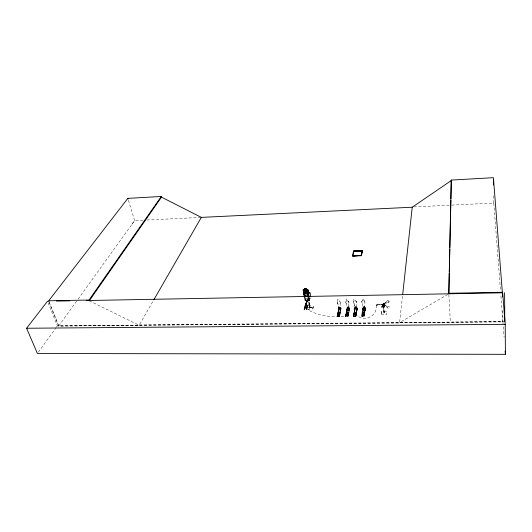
<?xml version="1.0" encoding="UTF-8"?>
<svg xmlns="http://www.w3.org/2000/svg" width="532" height="532" viewBox="0 0 532 532"><rect width="100%" height="100%" fill="white"/><g stroke="black" fill="none" stroke-linecap="round" stroke-linejoin="round"><path stroke-width="0.4" stroke-dasharray="2.66 2" d="M339.522 307.23L339.509 307.822L339.882 307.449M339.602 307.875L339.882 307.183M377.341 304.111C378.126 305.587 375.565 305.993 376.164 304.244C377.8 305.095 386.804 304.49 377.334 304.623M363.742 316.128L365.398 307.283L365.364 308.228L362.877 308.148M357.431 308.247L355.689 316.321L357.431 308.247L354.605 308.267M348.167 307.669C348.287 306.552 347.728 308.533 348.354 307.104M348.972 308.307L347.416 316.414L347.921 316.4L349.438 307.516L349.178 308.873L347.11 308.919L347.03 308.367M383.299 306.372L383.466 304.73L383.047 304.736L383.107 306.545L383.047 304.736M347.13 308.334L349.75 308.354L348.247 316.387L345.428 316.46L346.259 316.427L347.782 308.4L347.25 308.42M307.27 300.959L307.09 299.583L307.596 300.972L306.233 304.683L307.283 300.673M338.498 308.513L340.926 308.587L340.985 307.636L338.811 316.493L339.33 316.507L340.919 308.474L340.447 308.487L340.926 309.125L338.492 309.178L338.558 307.689L338.831 308.234L337.222 316.533M355.635 307.469L355.974 306.917L355.795 307.636M363.861 307.283C364.407 306.585 363.748 307.749 364.307 306.991M364.234 307.243L364.101 306.705L364.234 307.443M307.024 300.095L307.23 301.205L307.117 300.028M382.954 306.498L383.18 304.57L382.874 306.379L383.18 304.57L382.874 306.379L383.093 304.617L382.954 306.498L383.978 313.202L384.357 312.989L383.625 306.432L382.92 306.445L384.41 306.346L384.097 303.559L383.745 303.566L383.898 305.521L384.41 306.346L381.411 306.924L383.791 306.272L383.685 305.302L382.555 305.315L382.594 306.745L383.725 306.725L383.685 305.302M349.424 308.367L346.844 308.367L346.944 309.059L349.384 309.012L349.291 308.321M349.384 308.467L346.924 308.394L345.401 316.454M402.485 296.231L399.559 322.951L58.753 325.99L48.691 300.793M365.344 308.101L364.081 316.221L365.378 308.141L362.797 308.141L362.891 308.839L365.358 308.786L365.271 308.095M307.35 300.088L307.562 301.198L307.376 300.021M388.992 301.777A1.144 0.911 8.5 0 0 387.855 300.653A1.144 0.911 8.5 0 0 386.757 301.684L383.306 304.138L383.865 304.683L387.502 302.415A1.144 0.911 8.5 0 0 388.992 301.777L389.005 301.697M383.319 304.051L387.928 306.592A1.137 0.904 8.5 0 1 389.544 307.177A1.137 0.904 8.5 0 1 388.653 308.314A1.137 0.904 8.5 0 1 387.343 307.336L383.479 305.042L387.369 307.217M381.158 314.698L386.644 314.691L387.083 311.366L381.637 311.493L381.165 314.758L381.637 311.493M387.363 302.356L387.489 302.495A1.144 0.911 8.5 0 0 388.985 301.857A1.144 0.911 8.5 0 0 387.841 300.74A1.144 0.911 8.5 0 0 386.744 301.77L383.306 304.138M382.781 304.304L381.517 304.404L382.781 304.304C383.705 305.893 378.937 304.557 383.725 305.009L383.791 304.557L382.661 304.57L382.701 305.993L383.831 305.98L383.898 305.521L382.767 305.541L382.575 306.911M382.847 304.922L382.801 304.277M383.698 306.891L383.791 306.272M384.224 304.896A0.991 0.791 9 0 0 382.92 303.932A0.991 0.791 9 0 0 382.614 305.268A0.991 0.791 9 0 0 384.224 304.896L384.257 304.69A0.991 0.791 9 0 0 382.947 303.725A0.991 0.791 9 0 0 382.641 305.062A0.991 0.791 9 0 0 384.257 304.69M383.486 304.178L382.721 304.317M383.865 304.683L387.815 306.572M339.768 307.117L339.782 307.695M382.854 304.53L382.275 304.623M348.254 306.957C348.201 308.487 347.722 306.818 348.367 307.183M365.491 307.975L364.42 316.214L361.534 316.261L362.844 308.188L365.491 307.981L364.201 316.128M363.549 316.214L365.012 307.981L363.948 316.214L363.549 316.214L364.939 308.081M364.054 316.214L365.398 307.283M355.848 307.609C355.822 306.213 356.001 307.636 355.768 307.19M362.039 316.261L362.405 316.254L363.655 308.188M363.861 307.875L363.708 306.705L364.467 306.691L364.613 307.855L364.467 306.691M364.001 300.846L364.008 300.786A1.676 1.337 9.9 0 1 364.626 302.901L364.613 302.961A1.676 1.337 9.9 0 0 364.001 300.846L363.815 299.383A0.838 0.672 9.9 0 0 362.897 298.725A0.838 0.672 9.9 0 0 362.152 299.423L362.339 300.886A1.676 1.337 9.9 0 0 362.272 303.014L363.283 308.174L361.873 316.267L363.123 307.33L362.797 308.141M363.123 307.33L361.6 316.267M362.086 316.261L363.502 308.021L362.239 316.168M363.708 306.705L364.453 306.758M362.339 300.886L362.352 300.826A1.676 1.337 9.9 0 0 362.285 302.954L362.285 302.954M355.861 316.221L357.125 307.403L355.203 316.327L355.662 316.314L356.773 308.181M355.981 316.307L357.371 308.254M356.347 307.975L356.187 306.811L355.423 306.898L356.187 306.811M355.177 316.321L356.659 308.194L356.307 303.034A1.669 1.33 10.7 0 0 355.682 300.926L355.482 299.469L355.669 300.986A1.669 1.33 10.7 0 1 356.294 303.094L356.307 303.034M354.977 308.301L354.631 308.321L353.201 316.374L355.828 316.141L355.496 316.314L357.218 308.088M355.549 316.314L357.125 307.403M353.979 316.354L355.23 308.214M355.595 307.988L355.436 306.824M339.702 307.875L339.868 307.37M354.525 308.261L357.072 308.201L357.078 308.906L354.618 308.952L354.671 307.456L354.937 308.008L353.521 316.367L355.024 308.228M353.348 316.267L354.857 307.449M355.243 308.134L353.707 316.354L353.341 316.194L356.034 316.307M354.033 300.959A1.669 1.33 10.7 0 0 353.979 303.087L353.966 303.147A1.669 1.33 10.7 0 1 354.019 301.026L353.82 299.569A0.838 0.672 10.8 0 1 354.558 298.871A0.838 0.672 10.8 0 1 355.476 299.529M348.314 307.163L347.955 307.669L348.247 307.017M349.438 307.516L347.735 316.414L349.238 308.38M349.544 308.267L348.187 316.394M347.921 308.101L347.755 306.937L348.507 306.924L348.666 308.088M348.507 306.924L347.755 306.937M345.448 316.454L347.183 307.562L346.844 308.367M345.594 316.36L346.997 307.562M345.767 316.447L347.183 307.562M347.569 308.247L345.906 316.447L347.343 308.341M345.926 316.44L347.728 308.414M348.586 303.154L348.573 303.22A1.663 1.33 11.5 0 0 347.935 301.112L347.742 299.602L347.948 301.052A1.663 1.33 11.5 0 1 348.586 303.154L349.065 308.208M346.259 303.267L346.272 303.207A1.663 1.33 11.5 0 1 346.305 301.092L346.292 301.152A1.663 1.33 11.5 0 0 346.259 303.267L347.296 308.42L348.959 308.367M383.466 304.776L383.286 306.332L383.446 304.816L382.894 306.292M338.877 316.507L340.513 308.427M338.558 307.689L338.977 308.533L337.374 316.54C335.606 316.021 340.719 315.888 339.143 316.5L340.985 307.636M338.552 308.54L341.085 308.327L339.356 316.493M339.483 308.221L339.31 307.064L340.048 307.05L340.221 308.208M338.744 307.682L336.842 316.547L339.682 316.487L341.085 308.321M337.162 316.547L338.658 308.374M338.884 308.52L337.773 303.406A1.656 1.323 12.3 0 1 337.793 301.292L337.807 301.232A1.656 1.323 12.3 0 0 337.787 303.346L338.891 308.46L337.308 316.527L337.7 316.527L339.343 308.52L338.671 308.447M340.074 303.353L340.088 303.293A1.656 1.323 12.3 0 0 339.436 301.198L339.423 301.258A1.656 1.323 12.3 0 1 340.074 303.353L340.5 308.487M337.494 316.44L339.137 308.367M337.64 316.533L339.336 308.527M376.25 305.381L376.244 304.178M347.988 307.336C347.928 308.021 348.44 306.279 348.127 307.702M355.722 307.163L355.635 307.104M364.227 307.35L364.274 307.017L364.021 307.449M312.756 309.052L313.754 305.102M304.849 307.968L312.909 307.682L307.157 307.556M312.776 309.065L313.767 305.089M309.996 305.155L309.059 309.744L309.996 305.155L305.002 305.315L310.016 305.262M309.71 307.868L310.143 306.671L309.724 306.658L309.558 307.243L310.176 306.651M309.644 299.489L309.079 299.656L309.644 299.489L309.757 300.52L305.042 300.6L304.484 297.328M306.638 308.101L305.787 302.927L306.685 307.942M307.15 307.922C304.291 316.414 310.974 295.034 307.197 307.769M308.72 297.102L309.252 300.5L309.079 299.656L309.644 299.616M305.036 305.335L304.071 309.797L307.356 299.576M307.09 299.583L304.051 309.817L305.302 305.335L305.421 305.986L305.022 305.228M307.117 299.602L304.823 307.549L305.182 308.194A44.881 28.529 -2.1 0 0 345.853 316.134M305.049 307.549L305.162 308.174L307.449 300.214L304.916 308.194L307.37 300.108M307.223 307.948L306.578 302.914L306.272 303.074M305.581 300.434L304.976 297.202M304.883 299.729L305.435 299.576M305.042 300.6L309.797 300.367M384.357 312.989L383.306 306.233L384.097 303.559L384.895 307.163L381.437 307.21L383.625 306.432M363.163 312.869L363.017 312.311L363.901 312.224L363.429 312.909L362.964 312.503L363.915 312.337M355.476 312.39L354.605 312.776L355.349 312.364M355.562 312.331L354.937 312.896M347.941 312.656L347.19 312.989M347.083 313.075L346.95 312.517L347.842 312.537M338.385 312.816L339.21 312.49L339.336 313.042M338.339 312.789L338.445 312.623M49.21 302.395L58.68 326.096L139.131 325.271L153.369 300.58M58.753 325.99L77.599 299.815M78.078 299.144L134.609 220.607L142.849 220.215M38.39 352.157L55.907 327.925M56.392 327.247L57.363 325.903L502.906 321.907L504.09 337.301M131.87 224.358L134.609 220.607L128.039 199.015M383.472 305.122L383.918 304.484M355.941 307.223L355.748 307.523L355.955 307.117M347.901 316.407C348.852 315.702 344.337 315.922 345.88 316.44M353.647 316.347L354.026 316.354M362.405 316.254L362.199 316.088C360.25 316.307 365.012 315.257 364.041 316.208M363.915 307.436L364.081 306.858L364.147 307.283M339.316 312.936L338.339 312.876M348.081 307.21L347.961 307.636M383.658 313.002L384.038 312.789M338.558 312.663L339.33 312.65M339.217 313.002L338.372 312.949M339.762 307.602L339.469 307.789L339.835 307.423M355.11 308.314L354.671 307.456M363.389 308.188L362.93 307.336M364.872 308.161L364.626 302.901M365.471 308.048L364.42 316.214M383.898 305.521L384.869 306.878L381.411 306.924L384.057 306.352L383.745 303.566L384.895 307.163L383.745 303.566M381.411 306.924L384.41 306.346L383.306 306.233M413.909 206.921L450.963 205.133M451.788 205.093L493.782 203.064L493.663 194.878M146.965 220.015L201.322 217.388M309.298 300.347L309.757 300.341L309.265 300.467L308.686 297.215M338.831 308.234L340.879 308.194L340.799 307.642M347.263 308.114L349.331 308.075L349.251 307.516M354.937 308.008L357.012 307.962L356.932 307.41M363.196 307.888L365.278 307.842L365.211 307.29M338.392 308.487L340.919 308.434M354.611 308.374L357.078 308.361M364.932 308.141L363.03 308.101L363.063 308.693L365.152 308.653L365.078 308.095M309.192 300.314L305.528 300.374L309.238 300.154L309.232 300.533L309.119 299.503M307.243 300.952L307.649 300.886M305.016 305.388L309.996 305.341M310.129 305.913L309.757 305.268L308.813 309.73L308.68 309.092L309.059 309.744M382.488 305.774L383.619 305.76M312.909 307.682L304.896 307.809L304.776 307.157L309.245 307.09L309.358 307.749M504.782 321.528L399.599 322.605L448.822 293.817L450.371 322.379M139.311 324.959L502.906 321.674L500.792 294.209M363.276 312.789L364.021 312.37M347.615 312.457L346.864 312.876M377.348 305.361L377.261 304.643M355.462 312.277L355.496 312.909L354.704 312.816M346.964 312.909L347.629 313.062L347.901 312.497M89.276 300.786L139.131 325.271M48.113 302.801L57.363 325.903M353.979 303.087L355.01 308.287M304.916 308.194L304.73 307.316L309.198 307.25L309.311 307.908M309.178 297.089L309.724 300.46L309.584 299.636M306.578 302.914L307.43 308.095L306.518 303.06M306.292 303.06L307.163 308.095M304.942 297.322L305.521 300.567M305.787 302.927L306.698 307.955M304.517 297.208L305.095 300.454M307.855 297.308L309.671 307.888L310.289 307.29L310.123 307.882L308.247 297.302M308.547 297.568L310.249 307.31M308.154 297.574L309.863 307.316M337.793 301.292L337.581 299.842A0.831 0.665 12.4 0 1 338.292 299.157A0.831 0.665 12.4 0 1 339.21 299.809L339.423 301.258M338.578 308.487L338.665 309.039L340.713 308.992L340.633 308.44M346.292 301.152L346.086 299.702A0.831 0.665 11.5 0 1 346.811 299.004A0.831 0.665 11.5 0 1 347.728 299.662M354.718 308.254L354.791 308.813L356.872 308.766L356.792 308.214M381.524 304.317L381.584 305.022M383.725 305.009L383.831 305.98M383.246 306.645L383.978 313.202M382.661 304.57L382.767 305.541L384.057 306.352L382.661 306.286L382.555 305.315M493.782 203.064L500.539 290.891M502.82 310.954L502.906 321.907M376.27 305.341A11.365 10.707 -29.1 0 1 364.274 318.342A11.365 10.707 -29.1 0 1 354.492 304.716M383.06 304.65L383 306.525L383.047 304.69M383.379 304.876L383.286 306.332L383.379 304.876M383.592 304.956L382.767 304.756L383.592 304.956M310.941 298.126L306.233 298.266L310.941 298.126M307.576 305.182L306.545 309.159L307.576 305.182M340.201 312.457L337.76 312.503L340.201 312.457M348.719 312.351L346.259 312.397L348.719 312.351M356.46 312.251L353.986 312.297L356.46 312.251M364.792 312.144L362.305 312.191L364.792 312.144M340.041 313.275L337.587 313.321L340.041 313.275M348.566 313.168L346.099 313.215L348.566 313.168M356.32 313.069L353.84 313.115L356.32 313.069M364.666 312.962L362.172 313.016L364.666 312.962M339.888 314L337.434 314.046L339.888 314M348.427 313.893L345.96 313.94L348.427 313.893M356.187 313.8L353.707 313.847L356.187 313.8M364.546 313.694L362.053 313.74L364.546 313.694M339.722 314.818L337.268 314.864L339.722 314.818M348.274 314.718L345.8 314.764L348.274 314.718M356.048 314.625L353.561 314.671L356.048 314.625M364.42 314.525L361.92 314.572L364.42 314.525M339.609 315.37L337.148 315.41L339.609 315.37M348.167 315.263L345.694 315.31L348.167 315.263M355.948 315.177L353.467 315.217L355.948 315.177M364.334 315.077L361.827 315.124L364.334 315.077"/><path stroke-width="0.8" d="M449.274 273.142L448.822 293.817L451.276 180.075L493.41 177.681L502.707 296.936M449.307 271.493L449.799 249.169M449.833 247.513L450.863 200.391M450.903 198.735L451.276 180.075M161.302 196.474L89.004 300.041L48.691 300.793L127.846 198.37L161.302 196.474L161.482 197.126L201.322 217.388L412.233 207.214L451.302 180.548M402.671 294.582L412.233 207.214M303.759 289.834L307.396 289.727L307.968 290.213L308.587 293.684L308.321 295.021L304.676 295.094L303.918 293.81M361.162 255.566L362.046 250.905L353.787 251.184L352.836 255.839L361.162 255.566L362.046 250.905M361.381 255.693L362.312 250.765L353.574 251.064L352.563 255.978L361.381 255.693L362.312 250.765M310.036 292.879L308.447 292.972L310.036 292.879L310.668 296.683M308.134 294.954L307.509 295.546L307.676 294.967M308.58 293.717L307.928 290.199M306.106 288.437L304.53 288.497L306.106 288.437L306.279 289.82L307.875 289.774L307.396 289.727M306.326 289.78L307.144 290.213L307.576 292.653L306.977 293.711L305.528 293.737L304.563 292.713L304.131 290.273L304.836 289.82L304.543 288.47M304.337 296.517L303.213 289.907L303.679 289.9L304.829 296.391M303.293 290.306L304.823 289.854M304.796 296.51L303.765 289.8M153.781 299.862L201.442 217.189M161.482 197.126L89.276 300.786L89.004 300.041M86.191 300.547L502.673 292.813L505.22 324.347L505.4 354.319L37.42 353.507L26.6 328.251L47.494 301.265L49.144 301.232M362.339 250.971L353.574 251.064M362.073 251.111L353.787 251.184M361.135 255.36L352.836 255.839M361.354 255.48L352.563 255.978M303.18 290.026L303.639 290.013M448.789 293.265L502.667 292.254M56.552 301.092L69.725 300.853M26.6 328.251L505.22 324.347M307.915 290.233L307.383 289.767L308.573 296.284M127.846 198.37L128.039 199.015M307.376 289.9L308.54 296.404M307.875 289.774L308.999 296.397M303.213 289.907L304.37 296.397M307.383 294.861L307.715 296.497M305.72 295.22L305.967 296.776M308.121 295.134L308.407 296.756M307.842 294.854L308.108 296.49M307.729 295.14L308.015 296.763M505.154 351.073L505.4 354.319M493.437 179.324L493.516 185.05M504.595 292.66L504.782 321.528M304.317 290.306L305.574 291.789C303.706 293.451 305.727 294.136 305.933 292.061L307.503 293.305L306.213 291.769C307.935 290.193 306.146 289.494 305.853 291.483L304.317 290.306M305.834 288.703L304.903 288.723L304.976 289.162L305.913 289.142L305.834 288.703M306.365 290.226L304.909 290.259L305.341 292.7L306.798 292.667L306.365 290.226"/></g></svg>
